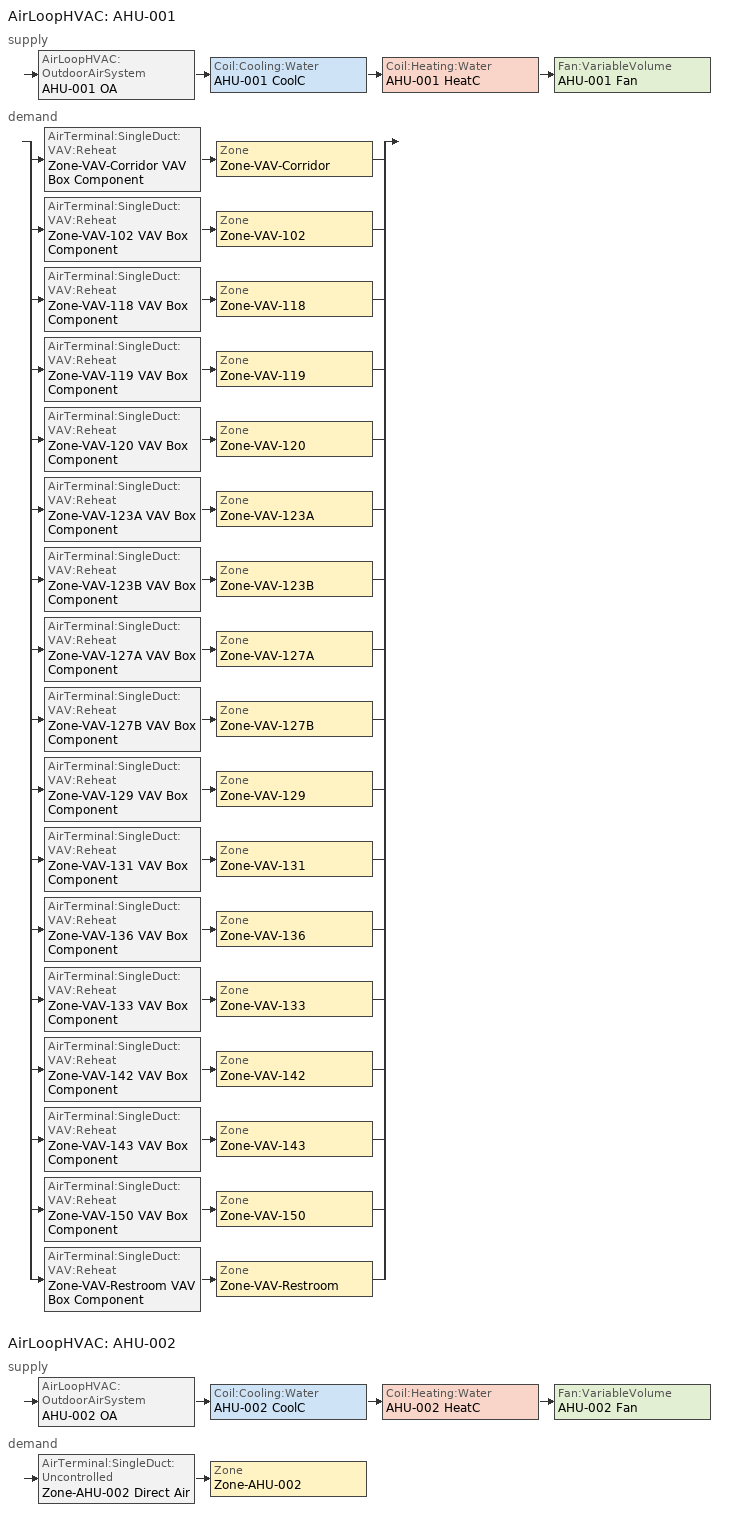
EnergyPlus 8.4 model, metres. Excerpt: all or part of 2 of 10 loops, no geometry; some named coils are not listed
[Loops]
AirLoopHVAC 'AHU-001'
 supply: AirLoopHVAC:OutdoorAirSystem 'AHU-001 OA' > Coil:Cooling:Water 'AHU-001 CoolC' > Coil:Heating:Water 'AHU-001 HeatC' > Fan:VariableVolume 'AHU-001 Fan'
 demand: split
  | AirTerminal:SingleDuct:VAV:Reheat 'Zone-VAV-Corridor VAV Box Component' > Zone 'Zone-VAV-Corridor'
  | AirTerminal:SingleDuct:VAV:Reheat 'Zone-VAV-102 VAV Box Component' > Zone 'Zone-VAV-102'
  | AirTerminal:SingleDuct:VAV:Reheat 'Zone-VAV-118 VAV Box Component' > Zone 'Zone-VAV-118'
  | AirTerminal:SingleDuct:VAV:Reheat 'Zone-VAV-119 VAV Box Component' > Zone 'Zone-VAV-119'
  | AirTerminal:SingleDuct:VAV:Reheat 'Zone-VAV-120 VAV Box Component' > Zone 'Zone-VAV-120'
  | AirTerminal:SingleDuct:VAV:Reheat 'Zone-VAV-123A VAV Box Component' > Zone 'Zone-VAV-123A'
  | AirTerminal:SingleDuct:VAV:Reheat 'Zone-VAV-123B VAV Box Component' > Zone 'Zone-VAV-123B'
  | AirTerminal:SingleDuct:VAV:Reheat 'Zone-VAV-127A VAV Box Component' > Zone 'Zone-VAV-127A'
  | AirTerminal:SingleDuct:VAV:Reheat 'Zone-VAV-127B VAV Box Component' > Zone 'Zone-VAV-127B'
  | AirTerminal:SingleDuct:VAV:Reheat 'Zone-VAV-129 VAV Box Component' > Zone 'Zone-VAV-129'
  | AirTerminal:SingleDuct:VAV:Reheat 'Zone-VAV-131 VAV Box Component' > Zone 'Zone-VAV-131'
  | AirTerminal:SingleDuct:VAV:Reheat 'Zone-VAV-136 VAV Box Component' > Zone 'Zone-VAV-136'
  | AirTerminal:SingleDuct:VAV:Reheat 'Zone-VAV-133 VAV Box Component' > Zone 'Zone-VAV-133'
  | AirTerminal:SingleDuct:VAV:Reheat 'Zone-VAV-142 VAV Box Component' > Zone 'Zone-VAV-142'
  | AirTerminal:SingleDuct:VAV:Reheat 'Zone-VAV-143 VAV Box Component' > Zone 'Zone-VAV-143'
  | AirTerminal:SingleDuct:VAV:Reheat 'Zone-VAV-150 VAV Box Component' > Zone 'Zone-VAV-150'
  | AirTerminal:SingleDuct:VAV:Reheat 'Zone-VAV-Restroom VAV Box Component' > Zone 'Zone-VAV-Restroom'
AirLoopHVAC 'AHU-002'
 supply: AirLoopHVAC:OutdoorAirSystem 'AHU-002 OA' > Coil:Cooling:Water 'AHU-002 CoolC' > Coil:Heating:Water 'AHU-002 HeatC' > Fan:VariableVolume 'AHU-002 Fan'
 demand: AirTerminal:SingleDuct:Uncontrolled 'Zone-AHU-002 Direct Air' > Zone 'Zone-AHU-002'
[DesignSpecification:OutdoorAir] Outdoor Air Method=Flow/Area; Outdoor Air Flow per Zone Floor Area {m3/s-m2}=0.000864; Outdoor Air Flow per Zone {m3/s}=0
Zone-VAV-Corridor SZ DSOA; Zone-VAV-102 SZ DSOA; Zone-VAV-118 SZ DSOA; Zone-VAV-119 SZ DSOA; Zone-VAV-120 SZ DSOA; Zone-VAV-123A SZ DSOA; Zone-VAV-123B SZ DSOA; Zone-VAV-127A SZ DSOA; Zone-VAV-127B SZ DSOA; Zone-VAV-129 SZ DSOA; Zone-VAV-131 SZ DSOA; Zone-VAV-133 SZ DSOA; Zone-VAV-142 SZ DSOA; Zone-VAV-143 SZ DSOA; Zone-VAV-150 SZ DSOA; Zone-AHU-002 SZ DSOA; Zone-VAV-Restroom SZ DSOA; Zone-VAV-136 SZ DSOA
[DesignSpecification:ZoneAirDistribution] Zone Air Distribution Effectiveness in Cooling Mode=1; Zone Air Distribution Effectiveness in Heating Mode=1
Zone-VAV-Corridor CM DSZAD; Zone-VAV-102 CM DSZAD; Zone-VAV-123A CM DSZAD; Zone-VAV-123B CM DSZAD; Zone-VAV-127A CM DSZAD; Zone-VAV-127B CM DSZAD
[Sizing:Zone] Zone Cooling Design Supply Air Temperature Input Method=SupplyAirTemperature; Zone Cooling Design Supply Air Temperature {C}=12.7; Zone Heating Design Supply Air Temperature Input Method=SupplyAirTemperature; Zone Heating Design Supply Air Temperature {C}=50; Zone Cooling Design Supply Air Humidity Ratio {kgWater/kgDryAir}=0.0085; Zone Heating Design Supply Air Humidity Ratio {kgWater/kgDryAir}=0.008; Zone Heating Sizing Factor=0; Zone Cooling Sizing Factor=0; Cooling Design Air Flow Method=DesignDay; Cooling Minimum Air Flow {m3/s}=0; Cooling Minimum Air Flow Fraction=0; Heating Design Air Flow Method=DesignDay; Heating Design Air Flow Rate {m3/s}=0
Name | Design Specification Outdoor Air Object | Design Specification Zone Air Distribution Object
Zone-VAV-Corridor | Zone-VAV-Corridor SZ DSOA | Zone-VAV-Corridor CM DSZAD
Zone-VAV-102 | Zone-VAV-102 SZ DSOA | Zone-VAV-102 CM DSZAD
Zone-VAV-118 | Zone-VAV-118 SZ DSOA
Zone-VAV-119 | Zone-VAV-119 SZ DSOA
Zone-VAV-120 | Zone-VAV-120 SZ DSOA
Zone-VAV-123A | Zone-VAV-123A SZ DSOA | Zone-VAV-123A CM DSZAD
Zone-VAV-123B | Zone-VAV-123B SZ DSOA | Zone-VAV-123B CM DSZAD
Zone-VAV-127A | Zone-VAV-127A SZ DSOA | Zone-VAV-127A CM DSZAD
Zone-VAV-127B | Zone-VAV-127B SZ DSOA | Zone-VAV-127B CM DSZAD
Zone-VAV-129 | Zone-VAV-129 SZ DSOA
Zone-VAV-131 | Zone-VAV-131 SZ DSOA
Zone-VAV-133 | Zone-VAV-133 SZ DSOA
Zone-VAV-142 | Zone-VAV-142 SZ DSOA
Zone-VAV-143 | Zone-VAV-143 SZ DSOA
Zone-VAV-150 | Zone-VAV-150 SZ DSOA
Zone-AHU-002 | Zone-AHU-002 SZ DSOA
Zone-VAV-Restroom | Zone-VAV-Restroom SZ DSOA
Zone-VAV-136 | Zone-VAV-136 SZ DSOA
[Sizing:System] Type of Load to Size On=Sensible; Design Outdoor Air Flow Rate {m3/s}=autosize; Central Heating Maximum System Air Flow Ratio=0.3; Preheat Design Temperature {C}=4.5; Preheat Design Humidity Ratio {kgWater/kgDryAir}=0.008; Precool Design Temperature {C}=11; Precool Design Humidity Ratio {kgWater/kgDryAir}=0.008; Central Cooling Design Supply Air Temperature {C}=12.5; Central Heating Design Supply Air Temperature {C}=16.7; Type of Zone Sum to Use=NonCoincident; 100% Outdoor Air in Cooling=No; 100% Outdoor Air in Heating=No; Central Cooling Design Supply Air Humidity Ratio {kgWater/kgDryAir}=0.0085; Central Heating Design Supply Air Humidity Ratio {kgWater/kgDryAir}=0.008; Cooling Supply Air Flow Rate Method=DesignDay; Cooling Supply Air Flow Rate {m3/s}=0; Cooling Supply Air Flow Rate Per Floor Area {m3/s-m2}=0; Cooling Fraction of Autosized Cooling Supply Air Flow Rate=0; Cooling Supply Air Flow Rate Per Unit Cooling Capacity {m3/s-W}=0; Zone Maximum Outdoor Air Fraction=1; Cooling Design Capacity Method=CoolingDesignCapacity; Cooling Design Capacity {W}=autosize; Heating Design Capacity Method=HeatingDesignCapacity; Heating Design Capacity {W}=autosize
Name | Central Cooling Capacity Control Method
AHU-001 | VAV
AHU-002 | OnOff
[ZoneControl:Thermostat] Control Type Schedule=Dual Zone Control Type Sched
Name | Zone or ZoneList | Control 1
Zone-VAV-Corridor Thermostat | Zone-VAV-Corridor | Zone-VAV-Corridor DualSPSched
Zone-VAV-102 Thermostat | Zone-VAV-102 | Zone-VAV-102 DualSPSched
Zone-VAV-118 Thermostat | Zone-VAV-118 | Zone-VAV-118 DualSPSched
Zone-VAV-119 Thermostat | Zone-VAV-119 | Zone-VAV-119 DualSPSched
Zone-VAV-120 Thermostat | Zone-VAV-120 | Zone-VAV-120 DualSPSched
Zone-VAV-123A Thermostat | Zone-VAV-123A | Zone-VAV-123A DualSPSched
Zone-VAV-123B Thermostat | Zone-VAV-123B | Zone-VAV-123B DualSPSched
Zone-VAV-127A Thermostat | Zone-VAV-127A | Zone-VAV-127A DualSPSched
Zone-VAV-127B Thermostat | Zone-VAV-127B | Zone-VAV-127B DualSPSched
Zone-VAV-129 Thermostat | Zone-VAV-129 | Zone-VAV-129 DualSPSched
Zone-VAV-131 Thermostat | Zone-VAV-131 | Zone-VAV-131 DualSPSched
Zone-VAV-136 Thermostat | Zone-VAV-136 | Zone-VAV-136 DualSPSched
Zone-VAV-133 Thermostat | Zone-VAV-133 | Zone-VAV-133 DualSPSched
Zone-VAV-142 Thermostat | Zone-VAV-142 | Zone-VAV-142 DualSPSched
Zone-VAV-143 Thermostat | Zone-VAV-143 | Zone-VAV-143 DualSPSched
Zone-VAV-150 Thermostat | Zone-VAV-150 | Zone-VAV-150 DualSPSched
Zone-AHU-002 Thermostat | Zone-AHU-002 | Zone-AHU-002 DualSPSched
ZONE-HTR-004 Thermostat | ZONE-HTR-004 | ZONE-HTR-004 DualSPSched
Zone-VAV-Restroom Thermostat | Zone-VAV-Restroom | Zone-VAV-Restroom DualSPSched
[ThermostatSetpoint:DualSetpoint] Heating Setpoint Temperature Schedule=HTGSETP SCH
Name | Cooling Setpoint Temperature Schedule
Zone-VAV-Corridor DualSPSched; Zone-VAV-102 DualSPSched; Zone-VAV-118 DualSPSched; Zone-VAV-119 DualSPSched; Zone-VAV-120 DualSPSched; Zone-VAV-123A DualSPSched; Zone-VAV-123B DualSPSched; Zone-VAV-127A DualSPSched; Zone-VAV-127B DualSPSched; Zone-VAV-129 DualSPSched; Zone-VAV-131 DualSPSched; Zone-VAV-136 DualSPSched; Zone-VAV-133 DualSPSched; Zone-VAV-142 DualSPSched; Zone-VAV-143 DualSPSched; Zone-VAV-150 DualSPSched; Zone-AHU-002 DualSPSched; Zone-VAV-Restroom DualSPSched | CLGTEMPSETPOINT
ZONE-HTR-004 DualSPSched | CLGSETP SCH
[AirTerminal:SingleDuct:Uncontrolled]
Zone-AHU-002 Direct Air: Availability Schedule=HVACOperationSchd; Maximum Air Flow Rate {m3/s}=AUTOSIZE
[AirTerminal:SingleDuct:VAV:Reheat] Availability Schedule=ALWAYS ON; Zone Minimum Air Flow Input Method=Constant; Maximum Hot Water or Steam Flow Rate {m3/s}=AUTOSIZE; Minimum Hot Water or Steam Flow Rate {m3/s}=0; Convergence Tolerance=0.001; Damper Heating Action=normal; Maximum Flow per Zone Floor Area During Reheat {m3/s-m2}=autocalculate; Maximum Flow Fraction During Reheat=autocalculate; Maximum Reheat Air Temperature {C}=35
Name | Maximum Air Flow Rate {m3/s} | Constant Minimum Air Flow Fraction | Reheat Coil
Zone-VAV-Corridor VAV Box Component | autosize | 0.3 | Zone-VAV-Corridor VAV Box Reheat Coil
Zone-VAV-Restroom VAV Box Component | AUTOSIZE | 0.3 | Zone-VAV-Restroom VAV Box Reheat Coil
Zone-VAV-102 VAV Box Component | AUTOSIZE | 0.3 | Zone-VAV-102 VAV Box Reheat Coil
Zone-VAV-118 VAV Box Component | AUTOSIZE | 0.3 | Zone-VAV-118 VAV Box Reheat Coil
Zone-VAV-119 VAV Box Component | AUTOSIZE | 0.3 | Zone-VAV-119 VAV Box Reheat Coil
Zone-VAV-120 VAV Box Component | AUTOSIZE | 0.3 | Zone-VAV-120 VAV Box Reheat Coil
Zone-VAV-123A VAV Box Component | AUTOSIZE | 0.3 | Zone-VAV-123A VAV Box Reheat Coil
Zone-VAV-123B VAV Box Component | AUTOSIZE | 0.3 | Zone-VAV-123B VAV Box Reheat Coil
Zone-VAV-127A VAV Box Component | AUTOSIZE | 0.3 | Zone-VAV-127A VAV Box Reheat Coil
Zone-VAV-127B VAV Box Component | AUTOSIZE | 0.3 | Zone-VAV-127B VAV Box Reheat Coil
Zone-VAV-129 VAV Box Component | AUTOSIZE | 0.3 | Zone-VAV-129 VAV Box Reheat Coil
Zone-VAV-131 VAV Box Component | AUTOSIZE | 0.3 | Zone-VAV-131 VAV Box Reheat Coil
Zone-VAV-136 VAV Box Component | AUTOSIZE | 0.3 | Zone-VAV-136 VAV Box Reheat Coil
Zone-VAV-133 VAV Box Component | AUTOSIZE | 0.3 | Zone-VAV-133 VAV Box Reheat Coil
Zone-VAV-142 VAV Box Component | AUTOSIZE | 0.1 | Zone-VAV-142 VAV Box Reheat Coil
Zone-VAV-143 VAV Box Component | AUTOSIZE | 0.3 | Zone-VAV-143 VAV Box Reheat Coil
Zone-VAV-150 VAV Box Component | AUTOSIZE | 0.3 | Zone-VAV-150 VAV Box Reheat Coil
[Zone equipment]
Zone-VAV-Corridor: Zone-VAV-Corridor VAV Box Component
Zone-VAV-102: Zone-VAV-102 VAV Box Component
Zone-VAV-118: Zone-VAV-118 VAV Box Component
Zone-VAV-119: Zone-VAV-119 VAV Box Component
Zone-VAV-120: Zone-VAV-120 VAV Box Component
Zone-VAV-123A: Zone-VAV-123A VAV Box Component
Zone-VAV-123B: Zone-VAV-123B VAV Box Component
Zone-VAV-127A: Zone-VAV-127A VAV Box Component
Zone-VAV-127B: Zone-VAV-127B VAV Box Component
Zone-VAV-129: Zone-VAV-129 VAV Box Component
Zone-VAV-131: Zone-VAV-131 VAV Box Component
Zone-VAV-136: Zone-VAV-136 VAV Box Component
Zone-VAV-133: Zone-VAV-133 VAV Box Component
Zone-VAV-142: Zone-VAV-142 VAV Box Component
Zone-VAV-143: Zone-VAV-143 VAV Box Component
Zone-VAV-150: Zone-VAV-150 VAV Box Component
Zone-AHU-002: Zone-AHU-002 Direct Air
Zone-HTR-003: Zone-HTR-003 Unit Heater
Zone-HTR-004: Zone-HTR-004 Unit Heater
Zone-VAV-Restroom: Zone-VAV-Restroom VAV Box Component
[Fan:VariableVolume] Fan Total Efficiency=0.7; Motor Efficiency=0.941; Motor In Airstream Fraction=1; Fan Power Coefficient 5=0
Name | Availability Schedule | Pressure Rise {Pa} | Maximum Flow Rate {m3/s} | Fan Power Minimum Flow Rate Input Method | Fan Power Minimum Flow Fraction | Fan Power Coefficient 1 | Fan Power Coefficient 2 | Fan Power Coefficient 3 | Fan Power Coefficient 4
AHU-001 Fan | HVACOperationSchd | 498.1778 | 7.4 | FixedFlowRate | 0.3 | 0.0003 | 0.2174 | -.1345 | 0.9559
AHU-002 Fan | HVAC Schedule Rest of the Building | 1389.42 | autosize | Fraction | 0.25 | 0.0408 | 0.088 | -0.0729 | 0.9437
[Coil:Cooling:Water] Design Inlet Water Temperature {C}=autosize; Design Inlet Air Humidity Ratio {kgWater/kgDryAir}=AUTOSIZE; Design Outlet Air Humidity Ratio {kgWater/kgDryAir}=AUTOSIZE; Type of Analysis=SimpleAnalysis; Heat Exchanger Configuration=CrossFlow
Name | Availability Schedule | Design Water Flow Rate {m3/s} | Design Air Flow Rate {m3/s} | Design Inlet Air Temperature {C} | Design Outlet Air Temperature {C}
AHU-002 CoolC | HVAC Schedule Rest of the Building | autosize | AUTOSIZE | autosize | autosize
AHU-001 CoolC | HVACOperationSchd | 0.00411 | autosize | AUTOSIZE | 12.7
[Coil:Heating:Water] U-Factor Times Area Value {W/K}=AUTOSIZE; Maximum Water Flow Rate {m3/s}=AUTOSIZE; Performance Input Method=UFactorTimesAreaAndDesignWaterFlowRate; Rated Capacity {W}=AUTOSIZE; Rated Inlet Water Temperature {C}=82.2; Rated Inlet Air Temperature {C}=16.6; Rated Outlet Water Temperature {C}=71.1; Rated Outlet Air Temperature {C}=32.2; Rated Ratio for Air and Water Convection=0.5
Name | Availability Schedule
AHU-001 HeatC | HVAC Schedule Rest of the Building
AHU-002 HeatC | Reheat Coil Availability
[HeatExchanger:AirToAir:SensibleAndLatent]
AHU-001 OA Heat Recovery: Availability Schedule=HVACOperationSchd; Nominal Supply Air Flow Rate {m3/s}=autosize; Sensible Effectiveness at 100% Heating Air Flow=0.7; Latent Effectiveness at 100% Heating Air Flow=0.6; Sensible Effectiveness at 75% Heating Air Flow=0.7; Latent Effectiveness at 75% Heating Air Flow=0.6; Sensible Effectiveness at 100% Cooling Air Flow=0.75; Latent Effectiveness at 100% Cooling Air Flow=0.6; Sensible Effectiveness at 75% Cooling Air Flow=0.75; Latent Effectiveness at 75% Cooling Air Flow=0.6; Nominal Electric Power {W}=1871.04; Supply Air Outlet Temperature Control=Yes; Heat Exchanger Type=Rotary; Frost Control Type=ExhaustOnly; Threshold Temperature {C}=1.7; Initial Defrost Time Fraction=0.167; Rate of Defrost Time Fraction Increase {1/K}=1.44
[Controller:WaterCoil] Control Variable=Temperature; Actuator Variable=FLOW; Controller Convergence Tolerance {deltaC}=0.002; Minimum Actuated Flow {m3/s}=0
Name | Action | Maximum Actuated Flow {m3/s}
AHU-001 CoolC Controller | REVERSE | 0.00411
AHU-001 HeatC Controller | NORMAL | autosize
AHU-002 CoolC Controller | REVERSE | AUTOSIZE
AHU-002 HeatC Controller | NORMAL | AUTOSIZE
[Controller:OutdoorAir] Maximum Outdoor Air Flow Rate {m3/s}=AUTOSIZE; Economizer Control Type=DifferentialDryBulb; Economizer Control Action Type=ModulateFlow; Lockout Type=NoLockout; Minimum Limit Type=FixedMinimum; Minimum Outdoor Air Schedule=MinOA MotorizedDamper Sched
Name | Minimum Outdoor Air Flow Rate {m3/s} | Economizer Maximum Limit Dry-Bulb Temperature {C}
AHU-002 OA Controller | AUTOSIZE | 19
AHU-001 OA Controller | autosize | 5.556
[AirLoopHVAC] Design Supply Air Flow Rate {m3/s}=AUTOSIZE
AHU-001; AHU-002
[EnergyManagementSystem:Sensor]
VAV1_FLOWSENSOR: Output:Variable or Output:Meter Index Key=AHU-001 Supply Equipment Outlet Node; Output:Variable or Output:Meter=System Node Mass Flow Rate
[EnergyManagementSystem:Actuator]
VAV1_FLOWRESET: Actuated Component Unique=AHU-001 Fan; Actuated Component Type=Fan; Actuated Component Control Type=Fan Air Mass Flow Rate
[EnergyManagementSystem:Program]
DR_POST_PROCESS: SET DR Demand = 0; SET DR Pre Demand=0; SET DR Post Demand=0; IF CPP_EVENT_SENSOR==1; SET DR Demand = Demand*12/3600; ENDIF; IF CPP_EVENT_SENSOR>0; SET DR FullDay = Demand*12 /3600; ENDIF
DR_CHWT_RESET: SET PrevFlow1=PREVFLOW1_S; SET PrevFlow2=PREVFLOW2_S; IF CPP_EVENT_SENSOR==1; SET CHWT Reset = 10; SET VAV1_FLOWRESET = NULL; SET VAV2_FLOWRESET = NULL; Else; SET CHWT Reset = Null; SET VAV1_FLOWRESET = NULL; SET VAV2_FLOWRESET = NULL; Endif
SetPrevFlow: SET PREVFLOW1_A= VAV1_FLOWSENSOR; SET PREVFLOW2_A= VAV2_FLOWSENSOR
GetTimelagV: SET currentMinuteV = Minute; SET currentMonthV = Month; SET currentDayOfMonthV = DayOfMonth; Set currentHourV = Hour
[EnergyManagementSystem:GlobalVariable]
currentMinute
currentMonth
currentDayOfMonth
currentHour
MaxDemand
DutyCycleLength
currentMinuteV
currentMonthV
currentDayOfMonthV
currentHourV
[EnergyManagementSystem:OutputVariable] Type of Data in Variable=Averaged
Name | EMS Variable | Update Frequency | EMS Program or Subroutine
currentMinute | currentMinute | ZoneTimeStep
currentHour | currentHour | ZoneTimeStep
currentDayOfMonth | currentDayOfMonth | ZoneTimeStep
currentMonth | currentMonth | ZoneTimeStep
DR Demand | DR Demand | SystemTimestep | DR_POST_PROCESS
DR FullDay | DR FullDay | SystemTimestep | DR_POST_PROCESS
COOL_TSTAT1 | COOL_TSTAT1 | SystemTimestep | DutyCycle
COOL_TSTAT2 | COOL_TSTAT2 | SystemTimestep | DutyCycle
COOL_TSTAT3 | COOL_TSTAT3 | SystemTimestep | DutyCycle
DutyCycleNumber | DutyCycleNumActuator | SystemTimestep | DutyCycleCount
currentMinuteV | currentMinuteV | SystemTimestep
currentHourV | currentHourV | SystemTimestep
currentDayOfMonthV | currentDayOfMonthV | SystemTimestep
currentMonthV | currentMonthV | SystemTimestep
[EnergyManagementSystem:TrendVariable]
DutyCycleTrend: EMS Variable=DutyCycleNumSensor; Number of Timesteps to be Logged=3
[AvailabilityManager:Scheduled] Schedule=ALWAYS ON
AHU-005 Availability; FCU-003 Availability
[AvailabilityManager:NightCycle] Applicability Schedule=ALWAYS ON; Fan Schedule=HVACOperationSchd; Thermostat Tolerance {deltaC}=1; Cycling Run Time {s}=1800
Name | Control Type
FCU-001 Availability Manager; FCU-002 Availability Manager; AHU-005 Availability Manager | CycleOnAny
AHU-001 Availability Manager; AHU-002 Availability Manager; AHU-003 Availability Manager; AHU-004 Availability Manager | StayOff
[SetpointManager:Scheduled]
AHU-001 CoolC SAT setpoint: Control Variable=Temperature; Schedule=Seasonal-Reset-Supply-Air-Temp-Sch; Setpoint Node or NodeList=AHU-001 Supply Equipment Outlet Node
[SetpointManager:SingleZone:Reheat]
SupAirTemp Zone-AHU-002: Control Variable=Temperature; Minimum Supply Air Temperature {C}=12.5; Maximum Supply Air Temperature {C}=40; Control Zone=Zone-AHU-002; Setpoint Node or NodeList=AHU-002 Supply Equipment Outlet Node
[SetpointManager:MixedAir] Control Variable=Temperature
Name | Setpoint Node or NodeList
AHU-001 Mixed Air Temp Manager | AHU-001 SetPoint Node List
AHU-002 CoolC SAT Manager | AHU-002 OA CoolCNode
AHU-002 HeatC SAT Manager | AHU-002 CoolC HeatCNode
AHU-002 Mixed Air Temp Manager | AHU-002 HeatC FanNode
[SetpointManager:OutdoorAirPretreat]
AHU-001 Heat Exchanger Supply Air Temp Manager: Control Variable=Temperature; Minimum Setpoint Temperature {C}=-99; Maximum Setpoint Temperature {C}=99; Minimum Setpoint Humidity Ratio {kgWater/kgDryAir}=0.00001; Maximum Setpoint Humidity Ratio {kgWater/kgDryAir}=1; Setpoint Node or NodeList=AHU-001 Heat Recovery Outlet Node
[Schedule:Compact]
Reheat Coil Availability: Through: 12/31, For: AllDays, Until: 24:00, 0
HVACOperationSchd: Through: 12/31, For: Weekdays, Until: 24:00, 1, For: SummerDesignDay, Until: 24:00, 1, For: WinterDesignDay, Until: 24:00, 1, For: Saturday Sunday Holidays AllOtherDays, Until: 24:00, 1
MinOA MotorizedDamper Sched: Through: 12/31, For: Weekdays SummerDesignDay, Until: 06:00, 1, Until: 18:00, 1, Until: 24:00, 1, For: Saturday WinterDesignDay, Until: 05:00, 1, Until: 18:00, 1, Until: 24:00, 1, For: Sunday Holidays AllOtherDays, Until: 24:00, 1
Dual Zone Control Type Sched: Through: 12/31, For: AllDays, Until: 24:00, 4
HTGSETP SCH: Through: 12/31, For: alldays, Until: 04:00, 15.6, Until: 05:00, 15.6, Until: 06:00, 15.6, Until: 22:00, 15.6, Until: 24:00, 15.6
CLGSETP SCH: Through: 12/31, For: Weekdays SummerDesignDay, Until: 05:00, 21.11, Until: 06:00, 21.11, Until: 18:00, 21.11, Until: 24:00, 21.11, For: AllOtherDays, Until: 24:00, 21.11
CLGTEMPSETPOINT: Through: 12/31, For: Weekdays, Until: 05:00, 21.11, Until: 06:00, 21.11, Until: 18:00, 21.11, Until: 24:00, 21.11, For: SummerDesignDay, Until: 05:00, 26, Until: 06:00, 26, Until: 18:00, 21.11, Until: 24:00, 26, For: AllOtherDays, Until: 24:00, 26
Seasonal-Reset-Supply-Air-Temp-Sch: Through: 12/31, For: AllDays, Until: 24:00, 13
[Schedule:Constant]
ALWAYS ON: Any Number, 1
HVAC Schedule Rest of the Building: Any Number, 0
